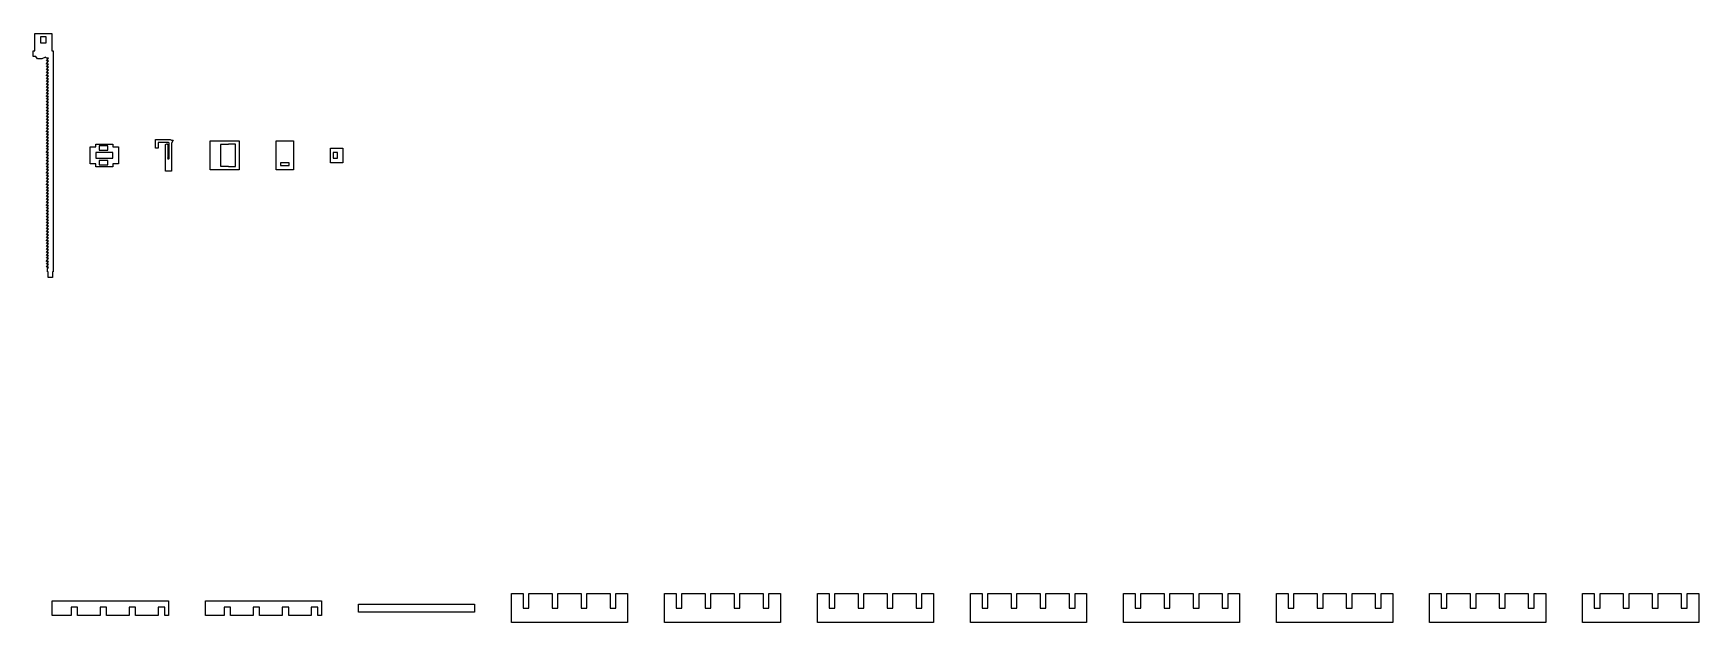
# Model space of a CAD drawing. Header units: millimetres. Extents: x 33 to 1180, y -164 to 242.
import ezdxf

# ---------------------------------------------------------------- set-up
doc = ezdxf.new("R2010")
doc.units = ezdxf.units.MM
doc.layers.get('0').update_dxf_attribs({"linetype": 'CONTINUOUS'})

msp = doc.modelspace()

# ---------------------------------------------------------------- linework, layer by layer
for points in [[(42.9, 73.7), (42.9, 77.7), (42.4, 77.7), (42.4, 79.7), (43.1, 80.8), (41.9, 80.8), (41.9, 80.8), (43.1, 82.8), (41.9, 82.8), (41.9, 82.8), (43.1, 84.8), (41.9, 84.8), (41.9, 84.9), (43.1, 86.9), (41.9, 86.9), (41.9, 86.9), (43.1, 88.9), (41.9, 88.9), (41.9, 88.9), (43.1, 90.9), (41.9, 90.9), (41.9, 90.9), (43.1, 92.9), (41.9, 92.9), (41.9, 93), (43.1, 95), (41.9, 95), (41.9, 95), (43.1, 97), (41.9, 97), (41.9, 97), (43.1, 99), (41.9, 99), (41.9, 99.1), (43.1, 101.1), (41.9, 101.1), (41.9, 101.1), (43.1, 103.1), (41.9, 103.1), (41.9, 103.1), (43.1, 105.1), (41.9, 105.1), (41.9, 105.1), (43.1, 107.1), (41.9, 107.1), (41.9, 107.2), (43.1, 109.2), (41.9, 109.2), (41.9, 109.2), (43.1, 111.2), (41.9, 111.2), (41.9, 111.2), (43.1, 113.2), (41.9, 113.2), (41.9, 113.2), (43.1, 115.2), (41.9, 115.2), (41.9, 115.3), (43.1, 117.3), (41.9, 117.3), (41.9, 117.3), (43.1, 119.3), (41.9, 119.3), (41.9, 119.3), (43.1, 121.3), (41.9, 121.3), (41.9, 121.3), (43.1, 123.3), (41.9, 123.3), (41.9, 123.4), (43.1, 125.4), (41.9, 125.4), (41.9, 125.4), (43.1, 127.4), (41.9, 127.4), (41.9, 127.4), (43.1, 129.4), (41.9, 129.4), (41.9, 129.5), (43.1, 131.5), (41.9, 131.5), (41.9, 131.5), (43.1, 133.5), (41.9, 133.5), (41.9, 133.5), (43.1, 135.5), (41.9, 135.5), (41.9, 135.5), (43.1, 137.5), (41.9, 137.5), (41.9, 137.6), (43.1, 139.6), (41.9, 139.6), (41.9, 139.6), (43.1, 141.6), (41.9, 141.6), (41.9, 141.6), (43.1, 143.6), (41.9, 143.6), (41.9, 143.6), (43.1, 145.6), (41.9, 145.6), (41.9, 145.7), (43.1, 147.7), (41.9, 147.7), (41.9, 147.7), (43.1, 149.7), (41.9, 149.7), (41.9, 149.7), (43.1, 151.7), (41.9, 151.7), (41.9, 151.8), (43.1, 153.8), (41.9, 153.8), (41.9, 153.8), (43.1, 155.8), (41.9, 155.8), (41.9, 155.8), (43.1, 157.8), (41.9, 157.8), (41.9, 157.8), (43.1, 159.8), (41.9, 159.8), (41.9, 159.9), (43.1, 161.9), (41.9, 161.9), (41.9, 161.9), (43.1, 163.9), (41.9, 163.9), (41.9, 163.9), (43.1, 165.9), (41.9, 165.9), (41.9, 165.9), (43.1, 167.9), (41.9, 167.9), (41.9, 168), (43.1, 170), (41.9, 170), (41.9, 170), (43.1, 172), (41.9, 172), (41.9, 172), (43.1, 174), (41.9, 174), (41.9, 174.1), (43.1, 176.1), (41.9, 176.1), (41.9, 176.1), (43.1, 178.1), (41.9, 178.1), (41.9, 178.1), (43.1, 180.1), (41.9, 180.1), (41.9, 180.1), (43.1, 182.1), (41.9, 182.1), (41.9, 182.2), (43.1, 184.2), (41.9, 184.2), (41.9, 184.2), (43.1, 186.2), (41.9, 186.2), (41.9, 186.2), (43.1, 188.2), (41.9, 188.2), (41.9, 188.2), (43.1, 190.2), (41.9, 190.2), (41.9, 190.3), (43.1, 192.3), (41.9, 192.3), (41.9, 192.3), (43.1, 194.3), (41.9, 194.3), (41.9, 194.3), (43.1, 196.3), (41.9, 196.3), (41.9, 196.3), (43.1, 198.3), (41.9, 198.3), (41.9, 198.4), (43.1, 200.4), (41.9, 200.4), (41.9, 200.4), (43.1, 202.4), (41.9, 202.4), (41.9, 202.4), (43.1, 204.4), (41.9, 204.4), (41.9, 204.5), (43.1, 206.5), (41.9, 206.5), (41.9, 206.5), (43.1, 208.5), (41.9, 208.5), (41.9, 208.5), (43.1, 210.5), (41.9, 210.5), (41.9, 210.5), (43.1, 212.5), (41.9, 212.5), (41.9, 212.6), (43.1, 214.6), (41.9, 214.6), (41.9, 214.6), (43.1, 216.6), (41.9, 216.6), (41.9, 216.6), (43.1, 218.6), (41.9, 218.6), (41.9, 218.6), (43.1, 220.6), (41.9, 220.6), (41.9, 220.7), (43.1, 222.7), (41.9, 222.7), (41.9, 222.7), (43.1, 224.7), (41.9, 224.7), (41, 225.2), (38.5, 224.2), (35.5, 224.2), (34.5, 225.7), (32.7, 225.7), (32.7, 229.7), (33.7, 229.7), (33.7, 241.7), (45.4, 241.7), (45.4, 229.7), (46.4, 229.7), (46.4, 77.7), (45.9, 77.7), (45.9, 73.7)], [(41.6, 235.2), (41.6, 239.2), (37.6, 239.2), (37.6, 235.2)], [(87.4, 149.9), (75.8, 149.9), (75.8, 151.9), (71.8, 151.9), (71.8, 163.5), (75.8, 163.5), (75.8, 165.5), (87.4, 165.5), (87.4, 163.5), (91.4, 163.5), (91.4, 151.9), (87.4, 151.9)], [(84, 161.2), (84, 164.2), (78, 164.2), (78, 161.2)], [(174.5, 147.7), (154.5, 147.7), (154.5, 167.7), (174.5, 167.7)], [(167.2, 150.2), (167.2, 150), (172, 150), (172, 165.5), (167.2, 165.5), (167.2, 165.2), (161.7, 165.2), (161.7, 150.2)], [(211.9, 147.7), (199.9, 147.7), (199.9, 167.7), (211.9, 167.7)], [(237.3, 152.7), (237.3, 162.7), (245.8, 162.7), (245.8, 152.7)], [(87.5, 155.7), (87.5, 159.7), (75.8, 159.7), (75.8, 155.7)], [(84, 151.2), (84, 154.2), (78, 154.2), (78, 151.2)], [(202.9, 150.7), (208.9, 150.7), (208.9, 152.7), (202.9, 152.7)], [(242.2, 159.7), (239.3, 159.7), (239.3, 155.7), (242.2, 155.7)], [(125.8, -158.8), (123.2, -158.8), (123.2, -153.1), (118.8, -153.1), (118.8, -158.8), (103.2, -158.8), (103.2, -153.1), (98.8, -153.1), (98.8, -158.8), (83.2, -158.8), (83.2, -153.1), (78.8, -153.1), (78.8, -158.8), (63.2, -158.8), (63.2, -153.1), (58.8, -153.1), (58.8, -158.8), (45.8, -158.8), (45.8, -148.8), (125.8, -148.8)], [(231.2, -158.8), (228.6, -158.8), (228.6, -153.1), (224.2, -153.1), (224.2, -158.8), (208.6, -158.8), (208.6, -153.1), (204.2, -153.1), (204.2, -158.8), (188.6, -158.8), (188.6, -153.1), (184.2, -153.1), (184.2, -158.8), (168.6, -158.8), (168.6, -153.1), (164.2, -153.1), (164.2, -158.8), (151.2, -158.8), (151.2, -148.8), (231.2, -148.8)], [(434, -153.8), (434, -143.8), (442, -143.8), (442, -163.8), (362, -163.8), (362, -143.8), (370, -143.8), (370, -153.8), (374, -153.8), (374, -143.8), (390, -143.8), (390, -153.8), (394, -153.8), (394, -143.8), (410, -143.8), (410, -153.8), (414, -153.8), (414, -143.8), (430, -143.8), (430, -153.8)], [(539.4, -153.8), (539.4, -143.8), (547.4, -143.8), (547.4, -163.8), (467.4, -163.8), (467.4, -143.8), (475.4, -143.8), (475.4, -153.8), (479.4, -153.8), (479.4, -143.8), (495.4, -143.8), (495.4, -153.8), (499.4, -153.8), (499.4, -143.8), (515.4, -143.8), (515.4, -153.8), (519.4, -153.8), (519.4, -143.8), (535.4, -143.8), (535.4, -153.8)], [(624.8, -153.8), (624.8, -143.8), (640.8, -143.8), (640.8, -153.8), (644.8, -153.8), (644.8, -143.8), (652.8, -143.8), (652.8, -163.8), (572.8, -163.8), (572.8, -143.8), (580.8, -143.8), (580.8, -153.8), (584.8, -153.8), (584.8, -143.8), (600.8, -143.8), (600.8, -153.8), (604.8, -153.8), (604.8, -143.8), (620.8, -143.8), (620.8, -153.8)], [(730.2, -153.8), (730.2, -143.8), (746.2, -143.8), (746.2, -153.8), (750.2, -153.8), (750.2, -143.8), (758.2, -143.8), (758.2, -163.8), (678.2, -163.8), (678.2, -143.8), (686.2, -143.8), (686.2, -153.8), (690.2, -153.8), (690.2, -143.8), (706.2, -143.8), (706.2, -153.8), (710.2, -153.8), (710.2, -143.8), (726.2, -143.8), (726.2, -153.8)], [(831.6, -143.8), (831.6, -153.8), (835.6, -153.8), (835.6, -143.8), (851.6, -143.8), (851.6, -153.8), (855.6, -153.8), (855.6, -143.8), (863.6, -143.8), (863.6, -163.8), (783.6, -163.8), (783.6, -143.8), (791.6, -143.8), (791.6, -153.8), (795.6, -153.8), (795.6, -143.8), (811.6, -143.8), (811.6, -153.8), (815.6, -153.8), (815.6, -143.8)], [(937, -143.8), (937, -153.8), (941, -153.8), (941, -143.8), (957, -143.8), (957, -153.8), (961, -153.8), (961, -143.8), (969, -143.8), (969, -163.8), (889, -163.8), (889, -143.8), (897, -143.8), (897, -153.8), (901, -153.8), (901, -143.8), (917, -143.8), (917, -153.8), (921, -153.8), (921, -143.8)], [(1062.4, -143.8), (1062.4, -153.8), (1066.4, -153.8), (1066.4, -143.8), (1074.4, -143.8), (1074.4, -163.8), (994.4, -163.8), (994.4, -143.8), (1002.4, -143.8), (1002.4, -153.8), (1006.4, -153.8), (1006.4, -143.8), (1022.4, -143.8), (1022.4, -153.8), (1026.4, -153.8), (1026.4, -143.8), (1042.4, -143.8), (1042.4, -153.8), (1046.4, -153.8), (1046.4, -143.8)], [(1167.8, -143.8), (1167.8, -153.8), (1171.8, -153.8), (1171.8, -143.8), (1179.8, -143.8), (1179.8, -163.8), (1099.8, -163.8), (1099.8, -143.8), (1107.8, -143.8), (1107.8, -153.8), (1111.8, -153.8), (1111.8, -143.8), (1127.8, -143.8), (1127.8, -153.8), (1131.8, -153.8), (1131.8, -143.8), (1147.8, -143.8), (1147.8, -153.8), (1151.8, -153.8), (1151.8, -143.8)], [(256.6, -151.1), (336.6, -151.1), (336.6, -156.6), (256.6, -156.6)]]:
    msp.add_lwpolyline(points, close=True)
msp.add_lwpolyline([(123.7, 146.8), (123.7, 165.3, -0.080144), (124.6, 165.6, -0.472041), (125.3, 165), (125.3, 156.1, 1.248302), (126.4, 155.8), (126.4, 166.3), (125.9, 166.6), (118.8, 166.6), (118.8, 162.6), (116.8, 162.6), (116.8, 168.6), (127, 168.6), (127.9, 168.1), (129.1, 168.1), (127.9, 166.1), (127.9, 146.8)], format="xyb", close=True)

doc.saveas('drawing.dxf')
